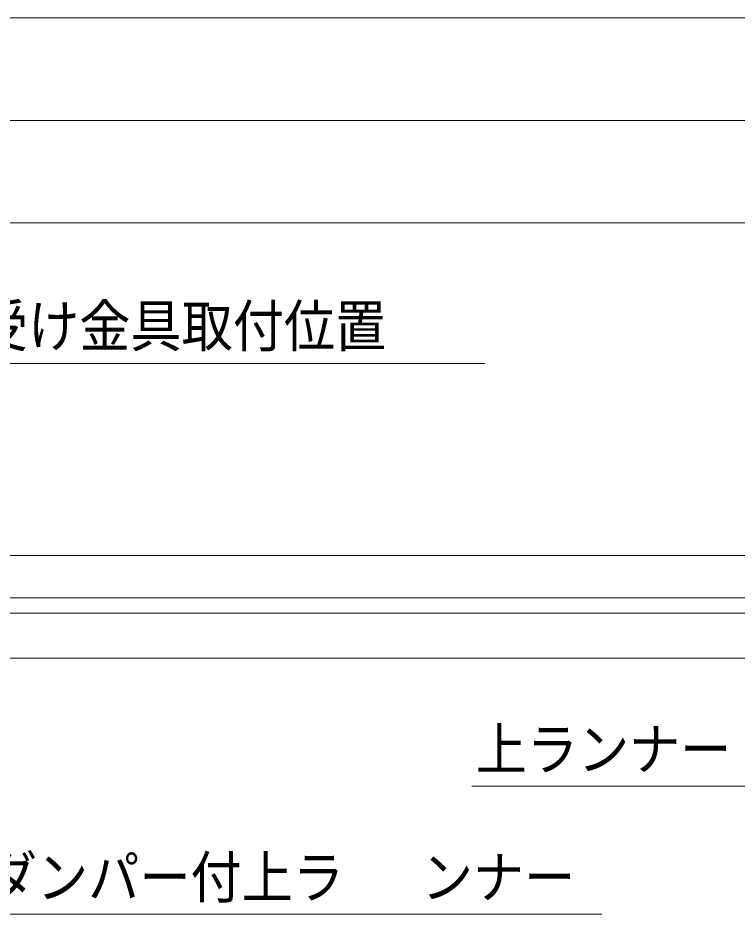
# Model space of a CAD drawing. Units: millimetres, scale not verified. Extents: x -6062 to 6062, y -3045 to 3045.
# Drawn here: x -2838 to -2276, y 120 to 820 of the extents above; entities that cross this region are included whole.
import ezdxf
from ezdxf.enums import TextEntityAlignment as Align

# ---------------------------------------------------------------- set-up
doc = ezdxf.new("R2010")
doc.units = ezdxf.units.MM
doc.header["$LTSCALE"] = 20
for name, color, linetype, lineweight in [('0-2_2寸法-1', 7, 'Continuous', 9), ('0-3_2寸法-3', 7, 'Continuous', 9), ('0-4_3一般', 7, 'Continuous', 9)]:
    doc.layers.add(name, color=color, linetype=linetype, lineweight=lineweight)
doc.styles.add('ＭＳ ゴシック', font='')
doc.styles.get('ＭＳ ゴシック').set_extended_font_data('MS Gothic')

# ---------------------------------------------------------------- blocks, each defined once
blk = doc.blocks.new('グループ-18')
at = {"layer": '0-4_3一般'}
for p, q in [((17030, 8000), (-77990, 8000)), ((-77990, 7340), (17030, 7340)), ((-6611.1, 7100), (-30611.1, 7100)), ((-6960, 6400), (-30320, 6400))]:
    blk.add_line(p, q, dxfattribs=at)
blk = doc.blocks.new('グループ-19')
at = {"layer": '0-4_3一般'}
blk.add_line((18736.5, 8000), (-79863.5, 8000), dxfattribs=at)
blk = doc.blocks.new('グループ-20')
at = {"layer": '0-4_3一般'}
for name in ['グループ-19', 'グループ-18']:
    blk.add_blockref(name, (0, 0), dxfattribs=at)

msp = doc.modelspace()

# ---------------------------------------------------------------- linework, layer by layer
at = {"layer": '0-2_2寸法-1'}
for p, q in [((-948.21, 820), (-5681.79, 820)), ((-3242.79, 740), (-948.21, 740)), ((-3141.79, 660), (-948.21, 660))]:
    msp.add_line(p, q, dxfattribs=at)
at = {"layer": '0-3_2寸法-3'}
for points in [[(-3166.5, 391.8), (-3075.17, 550), (-2473.24, 550)], [(-2381.94, 120), (-2980.78, 120), (-3127.02, 373.3)], [(-2483.56, 220), (-2257.64, 220), (-2169.4, 372.84)]]:
    msp.add_lwpolyline(points, dxfattribs=at)

# ---------------------------------------------------------------- block references
at = {"layer": '0-4_3一般', "xscale": 0.05, "yscale": 0.05}
msp.add_blockref('グループ-20', (-1787.5, 0), dxfattribs=at)

# ---------------------------------------------------------------- texts
at = {"layer": '0-3_2寸法-3', "style": 'ＭＳ ゴシック', "width": 0.9}
for s, p in [('スライド式受け金具取付位置', (-3069.76, 553.34)), ('上ランナー', (-2480.52, 222.77)), ('ダブルダンパー付上ラ', (-2982.88, 122.77)), ('ンナー', (-2522.57, 122.77))]:
    msp.add_text(s, height=32.55, dxfattribs=at).set_placement(p, align=Align.BOTTOM_LEFT)

doc.saveas('drawing.dxf')
